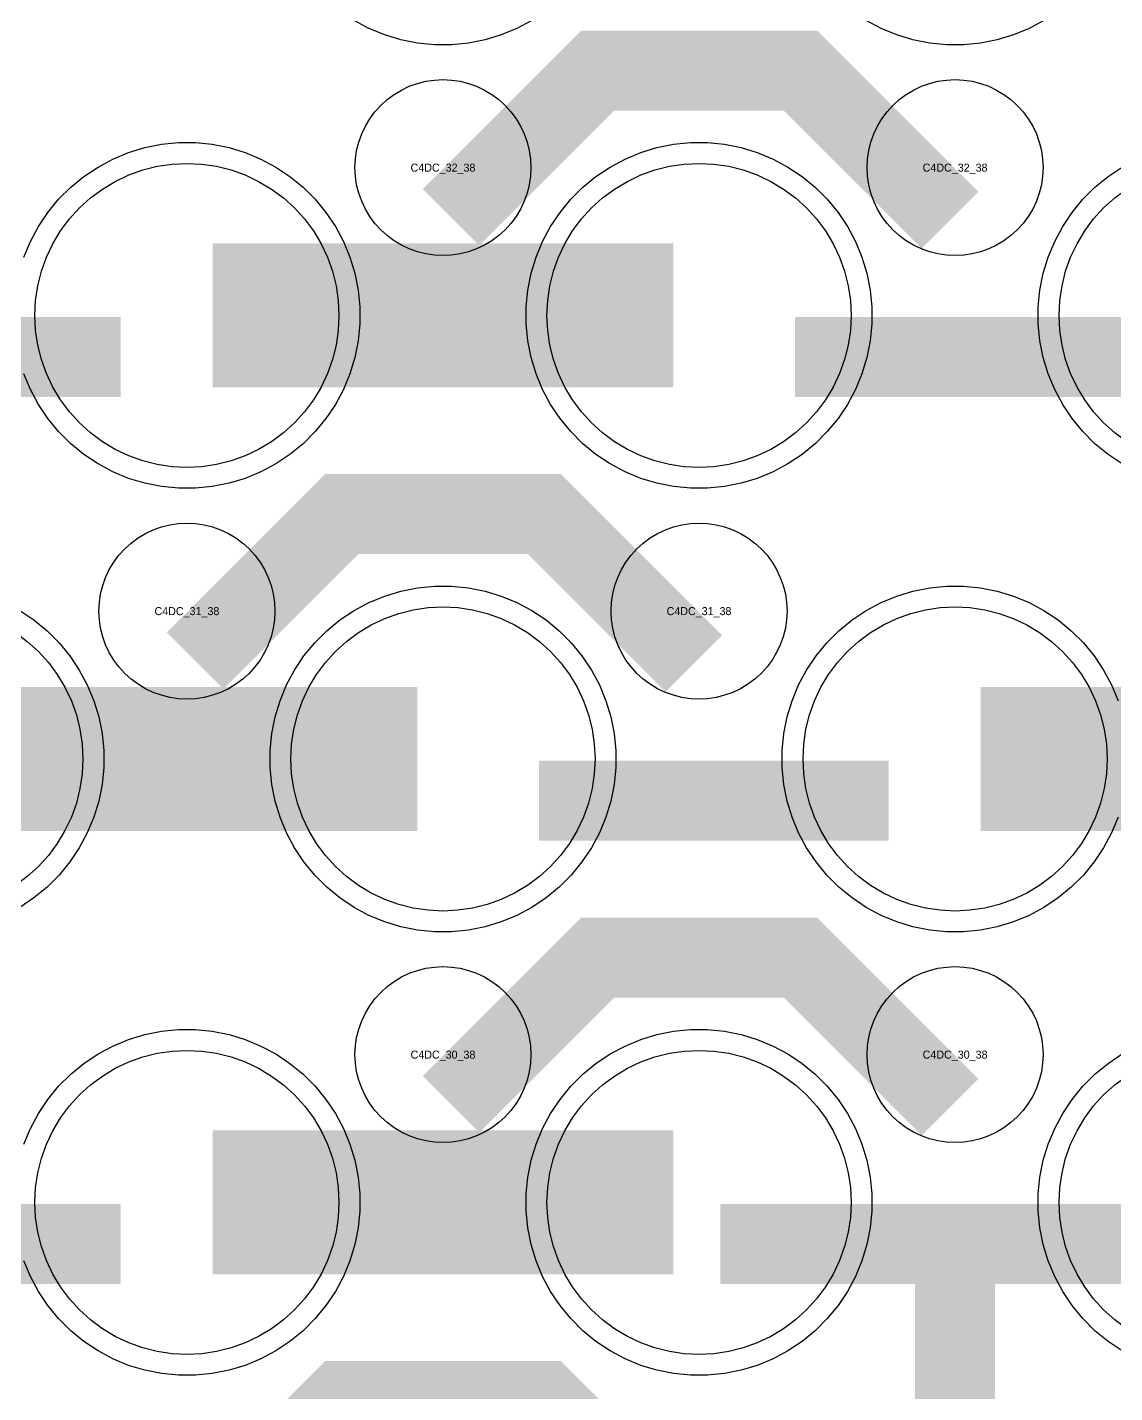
# Model space of a CAD drawing. Extents: x -11880 to 11880, y -14992 to 14992.
# Drawn here: x 110.1 to 449.9, y -10742.1 to -10315.5 of the extents above; entities that cross this region are included whole.
import ezdxf
from ezdxf.enums import TextEntityAlignment as Align

# ---------------------------------------------------------------- set-up
doc = ezdxf.new("R2010")
doc.units = 0
doc.header["$MEASUREMENT"] = 0
for name, color, linetype in [('GDS_775_DT_237', 138, 'CONTINUOUS'), ('RDL1_FS', 34, 'CONTINUOUS'), ('RDL_BS', 160, 'CONTINUOUS')]:
    doc.layers.add(name, color=color, linetype=linetype)

msp = doc.modelspace()

# ---------------------------------------------------------------- linework, layer by layer
at = {"layer": 'RDL1_FS'}
for points in [[(160, -10453.024), (155.343, -10452.795), (150.732, -10452.111), (146.209, -10450.979), (141.819, -10449.407), (137.605, -10447.415), (133.605, -10445.017), (129.86, -10442.239), (126.406, -10439.109), (123.276, -10435.655), (120.498, -10431.91), (118.1, -10427.91), (116.108, -10423.696), (114.536, -10419.306), (113.404, -10414.783), (112.72, -10410.172), (112.491, -10405.515), (112.72, -10400.858), (113.404, -10396.247), (114.536, -10391.724), (116.108, -10387.334), (118.1, -10383.12), (120.498, -10379.12), (123.276, -10375.375), (126.406, -10371.921), (129.86, -10368.791), (133.605, -10366.013), (137.605, -10363.615), (141.819, -10361.623), (146.209, -10360.051), (150.732, -10358.919), (155.343, -10358.235), (160, -10358.006), (164.657, -10358.235), (169.268, -10358.919), (173.791, -10360.051), (178.181, -10361.623), (182.395, -10363.615), (186.395, -10366.013), (190.14, -10368.791), (193.594, -10371.921), (196.724, -10375.375), (199.502, -10379.12), (201.9, -10383.12), (203.892, -10387.334), (205.464, -10391.724), (206.596, -10396.247), (207.28, -10400.858), (207.509, -10405.515), (207.28, -10410.172), (206.596, -10414.783), (205.464, -10419.306), (203.892, -10423.696), (201.9, -10427.91), (199.502, -10431.91), (196.724, -10435.655), (193.594, -10439.109), (190.14, -10442.239), (186.395, -10445.017), (182.395, -10447.415), (178.181, -10449.407), (173.791, -10450.979), (169.268, -10452.111), (164.657, -10452.795)], [(320, -10453.024), (315.343, -10452.795), (310.732, -10452.111), (306.209, -10450.979), (301.819, -10449.407), (297.605, -10447.415), (293.605, -10445.017), (289.86, -10442.239), (286.406, -10439.109), (283.276, -10435.655), (280.498, -10431.91), (278.1, -10427.91), (276.108, -10423.696), (274.536, -10419.306), (273.404, -10414.783), (272.72, -10410.172), (272.491, -10405.515), (272.72, -10400.858), (273.404, -10396.247), (274.536, -10391.724), (276.108, -10387.334), (278.1, -10383.12), (280.498, -10379.12), (283.276, -10375.375), (286.406, -10371.921), (289.86, -10368.791), (293.605, -10366.013), (297.605, -10363.615), (301.819, -10361.623), (306.209, -10360.051), (310.732, -10358.919), (315.343, -10358.235), (320, -10358.006), (324.657, -10358.235), (329.268, -10358.919), (333.791, -10360.051), (338.181, -10361.623), (342.395, -10363.615), (346.395, -10366.013), (350.14, -10368.791), (353.594, -10371.921), (356.724, -10375.375), (359.502, -10379.12), (361.9, -10383.12), (363.892, -10387.334), (365.464, -10391.724), (366.596, -10396.247), (367.28, -10400.858), (367.509, -10405.515), (367.28, -10410.172), (366.596, -10414.783), (365.464, -10419.306), (363.892, -10423.696), (361.9, -10427.91), (359.502, -10431.91), (356.724, -10435.655), (353.594, -10439.109), (350.14, -10442.239), (346.395, -10445.017), (342.395, -10447.415), (338.181, -10449.407), (333.791, -10450.979), (329.268, -10452.111), (324.657, -10452.795)], [(240, -10591.589), (235.343, -10591.36), (230.732, -10590.676), (226.209, -10589.544), (221.819, -10587.972), (217.605, -10585.98), (213.605, -10583.582), (209.86, -10580.804), (206.406, -10577.674), (203.276, -10574.22), (200.498, -10570.475), (198.1, -10566.475), (196.108, -10562.261), (194.536, -10557.871), (193.404, -10553.348), (192.72, -10548.737), (192.491, -10544.08), (192.72, -10539.423), (193.404, -10534.812), (194.536, -10530.289), (196.108, -10525.899), (198.1, -10521.685), (200.498, -10517.685), (203.276, -10513.94), (206.406, -10510.486), (209.86, -10507.356), (213.605, -10504.578), (217.605, -10502.18), (221.819, -10500.188), (226.209, -10498.616), (230.732, -10497.484), (235.343, -10496.8), (240, -10496.571), (244.657, -10496.8), (249.268, -10497.484), (253.791, -10498.616), (258.181, -10500.188), (262.395, -10502.18), (266.395, -10504.578), (270.14, -10507.356), (273.594, -10510.486), (276.724, -10513.94), (279.502, -10517.685), (281.9, -10521.685), (283.892, -10525.899), (285.464, -10530.289), (286.596, -10534.812), (287.28, -10539.423), (287.509, -10544.08), (287.28, -10548.737), (286.596, -10553.348), (285.464, -10557.871), (283.892, -10562.261), (281.9, -10566.475), (279.502, -10570.475), (276.724, -10574.22), (273.594, -10577.674), (270.14, -10580.804), (266.395, -10583.582), (262.395, -10585.98), (258.181, -10587.972), (253.791, -10589.544), (249.268, -10590.676), (244.657, -10591.36)], [(400, -10591.589), (395.343, -10591.36), (390.732, -10590.676), (386.209, -10589.544), (381.819, -10587.972), (377.605, -10585.98), (373.605, -10583.582), (369.86, -10580.804), (366.406, -10577.674), (363.276, -10574.22), (360.498, -10570.475), (358.1, -10566.475), (356.108, -10562.261), (354.536, -10557.871), (353.404, -10553.348), (352.72, -10548.737), (352.491, -10544.08), (352.72, -10539.423), (353.404, -10534.812), (354.536, -10530.289), (356.108, -10525.899), (358.1, -10521.685), (360.498, -10517.685), (363.276, -10513.94), (366.406, -10510.486), (369.86, -10507.356), (373.605, -10504.578), (377.605, -10502.18), (381.819, -10500.188), (386.209, -10498.616), (390.732, -10497.484), (395.343, -10496.8), (400, -10496.571), (404.657, -10496.8), (409.268, -10497.484), (413.791, -10498.616), (418.181, -10500.188), (422.395, -10502.18), (426.395, -10504.578), (430.14, -10507.356), (433.594, -10510.486), (436.724, -10513.94), (439.502, -10517.685), (441.9, -10521.685), (443.892, -10525.899), (445.464, -10530.289), (446.596, -10534.812), (447.28, -10539.423), (447.509, -10544.08), (447.28, -10548.737), (446.596, -10553.348), (445.464, -10557.871), (443.892, -10562.261), (441.9, -10566.475), (439.502, -10570.475), (436.724, -10574.22), (433.594, -10577.674), (430.14, -10580.804), (426.395, -10583.582), (422.395, -10585.98), (418.181, -10587.972), (413.791, -10589.544), (409.268, -10590.676), (404.657, -10591.36)]]:
    msp.add_lwpolyline(points, close=True, dxfattribs=at)
for points in [[(453.605, -10445.017), (449.86, -10442.239), (446.406, -10439.109), (443.276, -10435.655), (440.498, -10431.91), (438.1, -10427.91), (436.108, -10423.696), (434.536, -10419.306), (433.404, -10414.783), (432.72, -10410.172), (432.491, -10405.515), (432.72, -10400.858), (433.404, -10396.247), (434.536, -10391.724), (436.108, -10387.334), (438.1, -10383.12), (440.498, -10379.12), (443.276, -10375.375), (446.406, -10371.921), (449.86, -10368.791), (453.605, -10366.013)], [(106.395, -10504.578), (110.14, -10507.356), (113.594, -10510.486), (116.724, -10513.94), (119.502, -10517.685), (121.9, -10521.685), (123.892, -10525.899), (125.464, -10530.289), (126.596, -10534.812), (127.28, -10539.423), (127.509, -10544.08), (127.28, -10548.737), (126.596, -10553.348), (125.464, -10557.871), (123.892, -10562.261), (121.9, -10566.475), (119.502, -10570.475), (116.724, -10574.22), (113.594, -10577.674), (110.14, -10580.804), (106.395, -10583.582)]]:
    msp.add_lwpolyline(points, dxfattribs=at)
for points in [[(168.002, -10405.515, 45, 45, 0), (240.002, -10405.515, 45, 45, 0)], [(240.002, -10405.515, 45, 45, 0), (312.002, -10405.515, 45, 45, 0)], [(88.002, -10544.08, 45, 45, 0), (160.002, -10544.08, 45, 45, 0)], [(160.002, -10544.08, 45, 45, 0), (232.002, -10544.08, 45, 45, 0)], [(408.002, -10544.08, 45, 45, 0), (480.002, -10544.08, 45, 45, 0)]]:
    msp.add_lwpolyline(points, format="xyseb", dxfattribs=at)
at = {"layer": 'RDL1_FS', "color": 241, "true_color": 0xf7abae}
for points in [[(160, -10730.149), (155.343, -10729.92), (150.732, -10729.236), (146.209, -10728.104), (141.819, -10726.532), (137.605, -10724.54), (133.605, -10722.142), (129.86, -10719.364), (126.406, -10716.234), (123.276, -10712.78), (120.498, -10709.035), (118.1, -10705.035), (116.108, -10700.821), (114.536, -10696.431), (113.404, -10691.908), (112.72, -10687.297), (112.491, -10682.64), (112.72, -10677.983), (113.404, -10673.372), (114.536, -10668.849), (116.108, -10664.459), (118.1, -10660.245), (120.498, -10656.245), (123.276, -10652.5), (126.406, -10649.046), (129.86, -10645.916), (133.605, -10643.138), (137.605, -10640.74), (141.819, -10638.748), (146.209, -10637.176), (150.732, -10636.044), (155.343, -10635.36), (160, -10635.131), (164.657, -10635.36), (169.268, -10636.044), (173.791, -10637.176), (178.181, -10638.748), (182.395, -10640.74), (186.395, -10643.138), (190.14, -10645.916), (193.594, -10649.046), (196.724, -10652.5), (199.502, -10656.245), (201.9, -10660.245), (203.892, -10664.459), (205.464, -10668.849), (206.596, -10673.372), (207.28, -10677.983), (207.509, -10682.64), (207.28, -10687.297), (206.596, -10691.908), (205.464, -10696.431), (203.892, -10700.821), (201.9, -10705.035), (199.502, -10709.035), (196.724, -10712.78), (193.594, -10716.234), (190.14, -10719.364), (186.395, -10722.142), (182.395, -10724.54), (178.181, -10726.532), (173.791, -10728.104), (169.268, -10729.236), (164.657, -10729.92)], [(320, -10730.149), (315.343, -10729.92), (310.732, -10729.236), (306.209, -10728.104), (301.819, -10726.532), (297.605, -10724.54), (293.605, -10722.142), (289.86, -10719.364), (286.406, -10716.234), (283.276, -10712.78), (280.498, -10709.035), (278.1, -10705.035), (276.108, -10700.821), (274.536, -10696.431), (273.404, -10691.908), (272.72, -10687.297), (272.491, -10682.64), (272.72, -10677.983), (273.404, -10673.372), (274.536, -10668.849), (276.108, -10664.459), (278.1, -10660.245), (280.498, -10656.245), (283.276, -10652.5), (286.406, -10649.046), (289.86, -10645.916), (293.605, -10643.138), (297.605, -10640.74), (301.819, -10638.748), (306.209, -10637.176), (310.732, -10636.044), (315.343, -10635.36), (320, -10635.131), (324.657, -10635.36), (329.268, -10636.044), (333.791, -10637.176), (338.181, -10638.748), (342.395, -10640.74), (346.395, -10643.138), (350.14, -10645.916), (353.594, -10649.046), (356.724, -10652.5), (359.502, -10656.245), (361.9, -10660.245), (363.892, -10664.459), (365.464, -10668.849), (366.596, -10673.372), (367.28, -10677.983), (367.509, -10682.64), (367.28, -10687.297), (366.596, -10691.908), (365.464, -10696.431), (363.892, -10700.821), (361.9, -10705.035), (359.502, -10709.035), (356.724, -10712.78), (353.594, -10716.234), (350.14, -10719.364), (346.395, -10722.142), (342.395, -10724.54), (338.181, -10726.532), (333.791, -10728.104), (329.268, -10729.236), (324.657, -10729.92)]]:
    msp.add_lwpolyline(points, close=True, dxfattribs=at)
msp.add_lwpolyline([(453.605, -10722.142), (449.86, -10719.364), (446.406, -10716.234), (443.276, -10712.78), (440.498, -10709.035), (438.1, -10705.035), (436.108, -10700.821), (434.536, -10696.431), (433.404, -10691.908), (432.72, -10687.297), (432.491, -10682.64), (432.72, -10677.983), (433.404, -10673.372), (434.536, -10668.849), (436.108, -10664.459), (438.1, -10660.245), (440.498, -10656.245), (443.276, -10652.5), (446.406, -10649.046), (449.86, -10645.916), (453.605, -10643.138)], dxfattribs=at)
for points in [[(168.002, -10682.64, 45, 45, 0), (240.002, -10682.64, 45, 45, 0)], [(240.002, -10682.64, 45, 45, 0), (312.002, -10682.64, 45, 45, 0)]]:
    msp.add_lwpolyline(points, format="xyseb", dxfattribs=at)
at = {"layer": 'RDL_BS', "color": 241, "true_color": 0xf7abae}
for points in [[(267.777, -10313.333), (263.115, -10315.825), (258.205, -10317.856), (253.165, -10319.387), (247.938, -10320.433), (242.644, -10320.95), (237.356, -10320.95), (232.062, -10320.433), (226.835, -10319.387), (221.795, -10317.856), (216.885, -10315.825), (212.223, -10313.333)], [(427.777, -10313.333), (423.115, -10315.825), (418.205, -10317.856), (413.165, -10319.387), (407.938, -10320.433), (402.644, -10320.95), (397.356, -10320.95), (392.062, -10320.433), (386.835, -10319.387), (381.795, -10317.856), (376.885, -10315.825), (372.223, -10313.333)], [(109.094, -10664.435), (111.125, -10659.525), (113.617, -10654.863), (116.564, -10650.449), (119.926, -10646.348), (123.708, -10642.566), (127.809, -10639.204), (132.223, -10636.257), (136.885, -10633.765), (141.795, -10631.734), (146.835, -10630.203), (152.062, -10629.157), (157.356, -10628.64), (162.644, -10628.64), (167.938, -10629.157), (173.165, -10630.203), (178.205, -10631.734), (183.115, -10633.765), (187.777, -10636.257), (192.191, -10639.204), (196.292, -10642.566), (200.074, -10646.348), (203.436, -10650.449), (206.383, -10654.863), (208.875, -10659.525), (210.906, -10664.435), (212.437, -10669.475), (213.483, -10674.702), (214, -10679.996), (214, -10685.284), (213.483, -10690.578), (212.437, -10695.805), (210.906, -10700.845), (208.875, -10705.755), (206.383, -10710.417), (203.436, -10714.831), (200.074, -10718.932), (196.292, -10722.714), (192.191, -10726.076), (187.777, -10729.023), (183.115, -10731.515), (178.205, -10733.546), (173.165, -10735.077), (167.938, -10736.123), (162.644, -10736.64), (157.356, -10736.64), (152.062, -10736.123), (146.835, -10735.077), (141.795, -10733.546), (136.885, -10731.515), (132.223, -10729.023), (127.809, -10726.076), (123.708, -10722.714), (119.926, -10718.932), (116.564, -10714.831), (113.617, -10710.417), (111.125, -10705.755), (109.094, -10700.845)], [(452.223, -10729.023), (447.809, -10726.076), (443.708, -10722.714), (439.926, -10718.932), (436.564, -10714.831), (433.617, -10710.417), (431.125, -10705.755), (429.094, -10700.845), (427.563, -10695.805), (426.517, -10690.578), (426, -10685.284), (426, -10679.996), (426.517, -10674.702), (427.563, -10669.475), (429.094, -10664.435), (431.125, -10659.525), (433.617, -10654.863), (436.564, -10650.449), (439.926, -10646.348), (443.708, -10642.566), (447.809, -10639.204), (452.223, -10636.257)]]:
    msp.add_lwpolyline(points, dxfattribs=at)
at = {"layer": 'RDL_BS'}
for points in [[(242.562, -10374.829, 25, 25, 0), (288.377, -10329.014, 25, 25, 0), (321.93, -10329.014, 25, 25, 0)], [(398.401, -10375.728, 25, 25, 0), (351.687, -10329.014, 25, 25, 0), (321.929, -10329.014, 25, 25, 0)], [(30.016, -10418.528, 25, 25, 0), (139.281, -10418.528, 25, 25, 0)], [(350.016, -10418.528, 25, 25, 0), (459.281, -10418.528, 25, 25, 0)], [(162.562, -10513.394, 25, 25, 0), (208.377, -10467.579, 25, 25, 0), (241.93, -10467.579, 25, 25, 0)], [(318.401, -10514.293, 25, 25, 0), (271.687, -10467.579, 25, 25, 0), (241.929, -10467.579, 25, 25, 0)], [(270.016, -10557.093, 25, 25, 0), (379.281, -10557.093, 25, 25, 0)], [(242.562, -10651.954, 25, 25, 0), (288.377, -10606.139, 25, 25, 0), (321.93, -10606.139, 25, 25, 0)], [(398.401, -10652.853, 25, 25, 0), (351.687, -10606.139, 25, 25, 0), (321.929, -10606.139, 25, 25, 0)], [(400, -10713.607, 25, 25, 0), (400, -10759.227, 25, 25, 0)], [(162.562, -10790.519, 25, 25, 0), (208.377, -10744.704, 25, 25, 0), (241.93, -10744.704, 25, 25, 0)], [(318.401, -10791.418, 25, 25, 0), (271.687, -10744.704, 25, 25, 0), (241.929, -10744.704, 25, 25, 0)]]:
    msp.add_lwpolyline(points, format="xyseb", dxfattribs=at)
for points in [[(240, -10386.821), (237.307, -10386.689), (234.635, -10386.293), (232.016, -10385.636), (229.481, -10384.729), (227.044, -10383.577), (224.72, -10382.184), (222.557, -10380.581), (220.558, -10378.769), (218.746, -10376.77), (217.143, -10374.607), (215.75, -10372.283), (214.598, -10369.846), (213.691, -10367.311), (213.034, -10364.692), (212.638, -10362.02), (212.506, -10359.327), (212.638, -10356.634), (213.034, -10353.962), (213.691, -10351.343), (214.598, -10348.808), (215.75, -10346.371), (217.143, -10344.047), (218.746, -10341.884), (220.558, -10339.885), (222.557, -10338.073), (224.72, -10336.47), (227.044, -10335.077), (229.481, -10333.925), (232.016, -10333.018), (234.635, -10332.361), (237.307, -10331.965), (240, -10331.833), (242.693, -10331.965), (245.365, -10332.361), (247.984, -10333.018), (250.519, -10333.925), (252.956, -10335.077), (255.28, -10336.47), (257.443, -10338.073), (259.442, -10339.885), (261.254, -10341.884), (262.857, -10344.047), (264.25, -10346.371), (265.402, -10348.808), (266.309, -10351.343), (266.966, -10353.962), (267.362, -10356.634), (267.494, -10359.327), (267.362, -10362.02), (266.966, -10364.692), (266.309, -10367.311), (265.402, -10369.846), (264.25, -10372.283), (262.857, -10374.607), (261.254, -10376.77), (259.442, -10378.769), (257.443, -10380.581), (255.28, -10382.184), (252.956, -10383.577), (250.519, -10384.729), (247.984, -10385.636), (245.365, -10386.293), (242.693, -10386.689)], [(400, -10386.821), (397.307, -10386.689), (394.635, -10386.293), (392.016, -10385.636), (389.481, -10384.729), (387.044, -10383.577), (384.72, -10382.184), (382.557, -10380.581), (380.558, -10378.769), (378.746, -10376.77), (377.143, -10374.607), (375.75, -10372.283), (374.598, -10369.846), (373.691, -10367.311), (373.034, -10364.692), (372.638, -10362.02), (372.506, -10359.327), (372.638, -10356.634), (373.034, -10353.962), (373.691, -10351.343), (374.598, -10348.808), (375.75, -10346.371), (377.143, -10344.047), (378.746, -10341.884), (380.558, -10339.885), (382.557, -10338.073), (384.72, -10336.47), (387.044, -10335.077), (389.481, -10333.925), (392.016, -10333.018), (394.635, -10332.361), (397.307, -10331.965), (400, -10331.833), (402.693, -10331.965), (405.365, -10332.361), (407.984, -10333.018), (410.519, -10333.925), (412.956, -10335.077), (415.28, -10336.47), (417.443, -10338.073), (419.442, -10339.885), (421.254, -10341.884), (422.857, -10344.047), (424.25, -10346.371), (425.402, -10348.808), (426.309, -10351.343), (426.966, -10353.962), (427.362, -10356.634), (427.494, -10359.327), (427.362, -10362.02), (426.966, -10364.692), (426.309, -10367.311), (425.402, -10369.846), (424.25, -10372.283), (422.857, -10374.607), (421.254, -10376.77), (419.442, -10378.769), (417.443, -10380.581), (415.28, -10382.184), (412.956, -10383.577), (410.519, -10384.729), (407.984, -10385.636), (405.365, -10386.293), (402.693, -10386.689)], [(317.356, -10459.515), (312.062, -10458.998), (306.835, -10457.952), (301.795, -10456.421), (296.885, -10454.39), (292.223, -10451.898), (287.809, -10448.951), (283.708, -10445.589), (279.926, -10441.807), (276.564, -10437.706), (273.617, -10433.292), (271.125, -10428.63), (269.094, -10423.72), (267.563, -10418.68), (266.517, -10413.453), (266, -10408.159), (266, -10402.871), (266.517, -10397.577), (267.563, -10392.35), (269.094, -10387.31), (271.125, -10382.4), (273.617, -10377.738), (276.564, -10373.324), (279.926, -10369.223), (283.708, -10365.441), (287.809, -10362.079), (292.223, -10359.132), (296.885, -10356.64), (301.795, -10354.609), (306.835, -10353.078), (312.062, -10352.032), (317.356, -10351.515), (322.644, -10351.515), (327.938, -10352.032), (333.165, -10353.078), (338.205, -10354.609), (343.115, -10356.64), (347.777, -10359.132), (352.191, -10362.079), (356.292, -10365.441), (360.074, -10369.223), (363.436, -10373.324), (366.383, -10377.738), (368.875, -10382.4), (370.906, -10387.31), (372.437, -10392.35), (373.483, -10397.577), (374, -10402.871), (374, -10408.159), (373.483, -10413.453), (372.437, -10418.68), (370.906, -10423.72), (368.875, -10428.63), (366.383, -10433.292), (363.436, -10437.706), (360.074, -10441.807), (356.292, -10445.589), (352.191, -10448.951), (347.777, -10451.898), (343.115, -10454.39), (338.205, -10456.421), (333.165, -10457.952), (327.938, -10458.998), (322.644, -10459.515)], [(160, -10525.386), (157.307, -10525.254), (154.635, -10524.858), (152.016, -10524.201), (149.481, -10523.294), (147.044, -10522.142), (144.72, -10520.749), (142.557, -10519.146), (140.558, -10517.334), (138.746, -10515.335), (137.143, -10513.172), (135.75, -10510.848), (134.598, -10508.411), (133.691, -10505.876), (133.034, -10503.257), (132.638, -10500.585), (132.506, -10497.892), (132.638, -10495.199), (133.034, -10492.527), (133.691, -10489.908), (134.598, -10487.373), (135.75, -10484.936), (137.143, -10482.612), (138.746, -10480.449), (140.558, -10478.45), (142.557, -10476.638), (144.72, -10475.035), (147.044, -10473.642), (149.481, -10472.49), (152.016, -10471.583), (154.635, -10470.926), (157.307, -10470.53), (160, -10470.398), (162.693, -10470.53), (165.365, -10470.926), (167.984, -10471.583), (170.519, -10472.49), (172.956, -10473.642), (175.28, -10475.035), (177.443, -10476.638), (179.442, -10478.45), (181.254, -10480.449), (182.857, -10482.612), (184.25, -10484.936), (185.402, -10487.373), (186.309, -10489.908), (186.966, -10492.527), (187.362, -10495.199), (187.494, -10497.892), (187.362, -10500.585), (186.966, -10503.257), (186.309, -10505.876), (185.402, -10508.411), (184.25, -10510.848), (182.857, -10513.172), (181.254, -10515.335), (179.442, -10517.334), (177.443, -10519.146), (175.28, -10520.749), (172.956, -10522.142), (170.519, -10523.294), (167.984, -10524.201), (165.365, -10524.858), (162.693, -10525.254)], [(320, -10525.386), (317.307, -10525.254), (314.635, -10524.858), (312.016, -10524.201), (309.481, -10523.294), (307.044, -10522.142), (304.72, -10520.749), (302.557, -10519.146), (300.558, -10517.334), (298.746, -10515.335), (297.143, -10513.172), (295.75, -10510.848), (294.598, -10508.411), (293.691, -10505.876), (293.034, -10503.257), (292.638, -10500.585), (292.506, -10497.892), (292.638, -10495.199), (293.034, -10492.527), (293.691, -10489.908), (294.598, -10487.373), (295.75, -10484.936), (297.143, -10482.612), (298.746, -10480.449), (300.558, -10478.45), (302.557, -10476.638), (304.72, -10475.035), (307.044, -10473.642), (309.481, -10472.49), (312.016, -10471.583), (314.635, -10470.926), (317.307, -10470.53), (320, -10470.398), (322.693, -10470.53), (325.365, -10470.926), (327.984, -10471.583), (330.519, -10472.49), (332.956, -10473.642), (335.28, -10475.035), (337.443, -10476.638), (339.442, -10478.45), (341.254, -10480.449), (342.857, -10482.612), (344.25, -10484.936), (345.402, -10487.373), (346.309, -10489.908), (346.966, -10492.527), (347.362, -10495.199), (347.494, -10497.892), (347.362, -10500.585), (346.966, -10503.257), (346.309, -10505.876), (345.402, -10508.411), (344.25, -10510.848), (342.857, -10513.172), (341.254, -10515.335), (339.442, -10517.334), (337.443, -10519.146), (335.28, -10520.749), (332.956, -10522.142), (330.519, -10523.294), (327.984, -10524.201), (325.365, -10524.858), (322.693, -10525.254)], [(237.356, -10598.08), (232.062, -10597.563), (226.835, -10596.517), (221.795, -10594.986), (216.885, -10592.955), (212.223, -10590.463), (207.809, -10587.516), (203.708, -10584.154), (199.926, -10580.372), (196.564, -10576.271), (193.617, -10571.857), (191.125, -10567.195), (189.094, -10562.285), (187.563, -10557.245), (186.517, -10552.018), (186, -10546.724), (186, -10541.436), (186.517, -10536.142), (187.563, -10530.915), (189.094, -10525.875), (191.125, -10520.965), (193.617, -10516.303), (196.564, -10511.889), (199.926, -10507.788), (203.708, -10504.006), (207.809, -10500.644), (212.223, -10497.697), (216.885, -10495.205), (221.795, -10493.174), (226.835, -10491.643), (232.062, -10490.597), (237.356, -10490.08), (242.644, -10490.08), (247.938, -10490.597), (253.165, -10491.643), (258.205, -10493.174), (263.115, -10495.205), (267.777, -10497.697), (272.191, -10500.644), (276.292, -10504.006), (280.074, -10507.788), (283.436, -10511.889), (286.383, -10516.303), (288.875, -10520.965), (290.906, -10525.875), (292.437, -10530.915), (293.483, -10536.142), (294, -10541.436), (294, -10546.724), (293.483, -10552.018), (292.437, -10557.245), (290.906, -10562.285), (288.875, -10567.195), (286.383, -10571.857), (283.436, -10576.271), (280.074, -10580.372), (276.292, -10584.154), (272.191, -10587.516), (267.777, -10590.463), (263.115, -10592.955), (258.205, -10594.986), (253.165, -10596.517), (247.938, -10597.563), (242.644, -10598.08)], [(240, -10663.946), (237.307, -10663.814), (234.635, -10663.418), (232.016, -10662.761), (229.481, -10661.854), (227.044, -10660.702), (224.72, -10659.309), (222.557, -10657.706), (220.558, -10655.894), (218.746, -10653.895), (217.143, -10651.732), (215.75, -10649.408), (214.598, -10646.971), (213.691, -10644.436), (213.034, -10641.817), (212.638, -10639.145), (212.506, -10636.452), (212.638, -10633.759), (213.034, -10631.087), (213.691, -10628.468), (214.598, -10625.933), (215.75, -10623.496), (217.143, -10621.172), (218.746, -10619.009), (220.558, -10617.01), (222.557, -10615.198), (224.72, -10613.595), (227.044, -10612.202), (229.481, -10611.05), (232.016, -10610.143), (234.635, -10609.486), (237.307, -10609.09), (240, -10608.958), (242.693, -10609.09), (245.365, -10609.486), (247.984, -10610.143), (250.519, -10611.05), (252.956, -10612.202), (255.28, -10613.595), (257.443, -10615.198), (259.442, -10617.01), (261.254, -10619.009), (262.857, -10621.172), (264.25, -10623.496), (265.402, -10625.933), (266.309, -10628.468), (266.966, -10631.087), (267.362, -10633.759), (267.494, -10636.452), (267.362, -10639.145), (266.966, -10641.817), (266.309, -10644.436), (265.402, -10646.971), (264.25, -10649.408), (262.857, -10651.732), (261.254, -10653.895), (259.442, -10655.894), (257.443, -10657.706), (255.28, -10659.309), (252.956, -10660.702), (250.519, -10661.854), (247.984, -10662.761), (245.365, -10663.418), (242.693, -10663.814)], [(400, -10663.946), (397.307, -10663.814), (394.635, -10663.418), (392.016, -10662.761), (389.481, -10661.854), (387.044, -10660.702), (384.72, -10659.309), (382.557, -10657.706), (380.558, -10655.894), (378.746, -10653.895), (377.143, -10651.732), (375.75, -10649.408), (374.598, -10646.971), (373.691, -10644.436), (373.034, -10641.817), (372.638, -10639.145), (372.506, -10636.452), (372.638, -10633.759), (373.034, -10631.087), (373.691, -10628.468), (374.598, -10625.933), (375.75, -10623.496), (377.143, -10621.172), (378.746, -10619.009), (380.558, -10617.01), (382.557, -10615.198), (384.72, -10613.595), (387.044, -10612.202), (389.481, -10611.05), (392.016, -10610.143), (394.635, -10609.486), (397.307, -10609.09), (400, -10608.958), (402.693, -10609.09), (405.365, -10609.486), (407.984, -10610.143), (410.519, -10611.05), (412.956, -10612.202), (415.28, -10613.595), (417.443, -10615.198), (419.442, -10617.01), (421.254, -10619.009), (422.857, -10621.172), (424.25, -10623.496), (425.402, -10625.933), (426.309, -10628.468), (426.966, -10631.087), (427.362, -10633.759), (427.494, -10636.452), (427.362, -10639.145), (426.966, -10641.817), (426.309, -10644.436), (425.402, -10646.971), (424.25, -10649.408), (422.857, -10651.732), (421.254, -10653.895), (419.442, -10655.894), (417.443, -10657.706), (415.28, -10659.309), (412.956, -10660.702), (410.519, -10661.854), (407.984, -10662.761), (405.365, -10663.418), (402.693, -10663.814)]]:
    msp.add_lwpolyline(points, close=True, dxfattribs=at)
for points in [[(109.094, -10387.31), (111.125, -10382.4), (113.617, -10377.738), (116.564, -10373.324), (119.926, -10369.223), (123.708, -10365.441), (127.809, -10362.079), (132.223, -10359.132), (136.885, -10356.64), (141.795, -10354.609), (146.835, -10353.078), (152.062, -10352.032), (157.356, -10351.515), (162.644, -10351.515), (167.938, -10352.032), (173.165, -10353.078), (178.205, -10354.609), (183.115, -10356.64), (187.777, -10359.132), (192.191, -10362.079), (196.292, -10365.441), (200.074, -10369.223), (203.436, -10373.324), (206.383, -10377.738), (208.875, -10382.4), (210.906, -10387.31), (212.437, -10392.35), (213.483, -10397.577), (214, -10402.871), (214, -10408.159), (213.483, -10413.453), (212.437, -10418.68), (210.906, -10423.72), (208.875, -10428.63), (206.383, -10433.292), (203.436, -10437.706), (200.074, -10441.807), (196.292, -10445.589), (192.191, -10448.951), (187.777, -10451.898), (183.115, -10454.39), (178.205, -10456.421), (173.165, -10457.952), (167.938, -10458.998), (162.644, -10459.515), (157.356, -10459.515), (152.062, -10458.998), (146.835, -10457.952), (141.795, -10456.421), (136.885, -10454.39), (132.223, -10451.898), (127.809, -10448.951), (123.708, -10445.589), (119.926, -10441.807), (116.564, -10437.706), (113.617, -10433.292), (111.125, -10428.63), (109.094, -10423.72)], [(452.223, -10451.898), (447.809, -10448.951), (443.708, -10445.589), (439.926, -10441.807), (436.564, -10437.706), (433.617, -10433.292), (431.125, -10428.63), (429.094, -10423.72), (427.563, -10418.68), (426.517, -10413.453), (426, -10408.159), (426, -10402.871), (426.517, -10397.577), (427.563, -10392.35), (429.094, -10387.31), (431.125, -10382.4), (433.617, -10377.738), (436.564, -10373.324), (439.926, -10369.223), (443.708, -10365.441), (447.809, -10362.079), (452.223, -10359.132)], [(450.906, -10562.285), (448.875, -10567.195), (446.383, -10571.857), (443.436, -10576.271), (440.074, -10580.372), (436.292, -10584.154), (432.191, -10587.516), (427.777, -10590.463), (423.115, -10592.955), (418.205, -10594.986), (413.165, -10596.517), (407.938, -10597.563), (402.644, -10598.08), (397.356, -10598.08), (392.062, -10597.563), (386.835, -10596.517), (381.795, -10594.986), (376.885, -10592.955), (372.223, -10590.463), (367.809, -10587.516), (363.708, -10584.154), (359.926, -10580.372), (356.564, -10576.271), (353.617, -10571.857), (351.125, -10567.195), (349.094, -10562.285), (347.563, -10557.245), (346.517, -10552.018), (346, -10546.724), (346, -10541.436), (346.517, -10536.142), (347.563, -10530.915), (349.094, -10525.875), (351.125, -10520.965), (353.617, -10516.303), (356.564, -10511.889), (359.926, -10507.788), (363.708, -10504.006), (367.809, -10500.644), (372.223, -10497.697), (376.885, -10495.205), (381.795, -10493.174), (386.835, -10491.643), (392.062, -10490.597), (397.356, -10490.08), (402.644, -10490.08), (407.938, -10490.597), (413.165, -10491.643), (418.205, -10493.174), (423.115, -10495.205), (427.777, -10497.697), (432.191, -10500.644), (436.292, -10504.006), (440.074, -10507.788), (443.436, -10511.889), (446.383, -10516.303), (448.875, -10520.965), (450.906, -10525.875)], [(107.777, -10497.697), (112.191, -10500.644), (116.292, -10504.006), (120.074, -10507.788), (123.436, -10511.889), (126.383, -10516.303), (128.875, -10520.965), (130.906, -10525.875), (132.437, -10530.915), (133.483, -10536.142), (134, -10541.436), (134, -10546.724), (133.483, -10552.018), (132.437, -10557.245), (130.906, -10562.285), (128.875, -10567.195), (126.383, -10571.857), (123.436, -10576.271), (120.074, -10580.372), (116.292, -10584.154), (112.191, -10587.516), (107.777, -10590.463)]]:
    msp.add_lwpolyline(points, dxfattribs=at)
at = {"layer": 'RDL_BS', "color": 241, "true_color": 0xf7abae}
msp.add_lwpolyline([(317.356, -10736.64), (312.062, -10736.123), (306.835, -10735.077), (301.795, -10733.546), (296.885, -10731.515), (292.223, -10729.023), (287.809, -10726.076), (283.708, -10722.714), (279.926, -10718.932), (276.564, -10714.831), (273.617, -10710.417), (271.125, -10705.755), (269.094, -10700.845), (267.563, -10695.805), (266.517, -10690.578), (266, -10685.284), (266, -10679.996), (266.517, -10674.702), (267.563, -10669.475), (269.094, -10664.435), (271.125, -10659.525), (273.617, -10654.863), (276.564, -10650.449), (279.926, -10646.348), (283.708, -10642.566), (287.809, -10639.204), (292.223, -10636.257), (296.885, -10633.765), (301.795, -10631.734), (306.835, -10630.203), (312.062, -10629.157), (317.356, -10628.64), (322.644, -10628.64), (327.938, -10629.157), (333.165, -10630.203), (338.205, -10631.734), (343.115, -10633.765), (347.777, -10636.257), (352.191, -10639.204), (356.292, -10642.566), (360.074, -10646.348), (363.436, -10650.449), (366.383, -10654.863), (368.875, -10659.525), (370.906, -10664.435), (372.437, -10669.475), (373.483, -10674.702), (374, -10679.996), (374, -10685.284), (373.483, -10690.578), (372.437, -10695.805), (370.906, -10700.845), (368.875, -10705.755), (366.383, -10710.417), (363.436, -10714.831), (360.074, -10718.932), (356.292, -10722.714), (352.191, -10726.076), (347.777, -10729.023), (343.115, -10731.515), (338.205, -10733.546), (333.165, -10735.077), (327.938, -10736.123), (322.644, -10736.64)], close=True, dxfattribs=at)
for points in [[(400, -10789.915, 25, 25, 0), (400, -10683.138, 25, 25, 0)], [(30.016, -10695.653, 25, 25, 0), (139.281, -10695.653, 25, 25, 0)], [(412.5, -10695.638, 25, 25, 0), (326.667, -10695.638, 25, 25, 0)], [(372.944, -10695.638, 25, 25, 0), (331.74, -10695.638, 25, 25, 0)], [(350.016, -10695.653, 25, 25, 0), (459.281, -10695.653, 25, 25, 0)]]:
    msp.add_lwpolyline(points, format="xyseb", dxfattribs=at)

# ---------------------------------------------------------------- texts
at = {"layer": 'GDS_775_DT_237'}
for s, p in [('C4DC_32_38', (240, -10359.327)), ('C4DC_32_38', (240, -10359.327)), ('C4DC_32_38', (400, -10359.327)), ('C4DC_32_38', (400, -10359.327)), ('C4DC_31_38', (160, -10497.892)), ('C4DC_31_38', (160, -10497.892)), ('C4DC_31_38', (320, -10497.892)), ('C4DC_31_38', (320, -10497.892)), ('C4DC_30_38', (240, -10636.452)), ('C4DC_30_38', (240, -10636.452)), ('C4DC_30_38', (400, -10636.452)), ('C4DC_30_38', (400, -10636.452))]:
    msp.add_text(s, height=2.5, dxfattribs=at).set_placement(p, align=Align.MIDDLE_CENTER)

doc.saveas('drawing.dxf')
